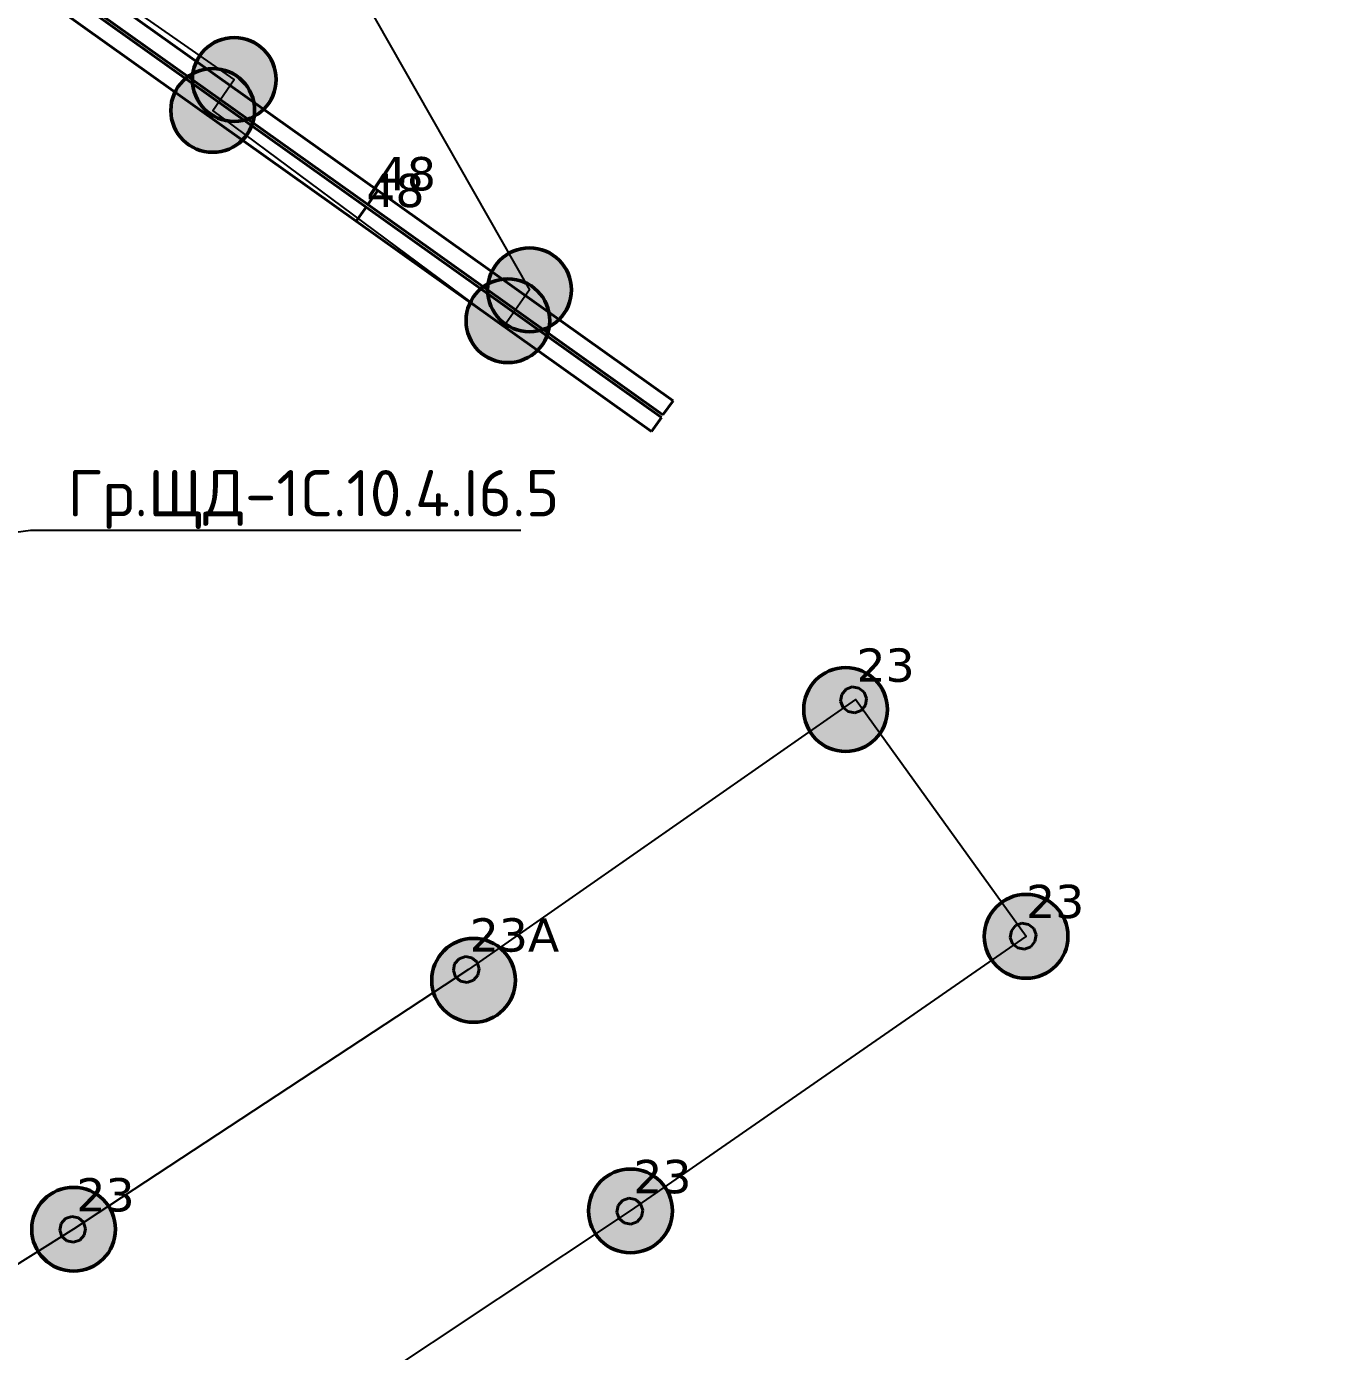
# Model space of a CAD drawing. Header units: millimetres. Extents: x -243740 to 150609, y -473655 to -165121.
# Drawn here: x 57375 to 64489, y -379233 to -372076 of the extents above; entities that cross this region are included whole.
import ezdxf
from ezdxf import colors
from ezdxf.entities.mleader import LeaderData, LeaderLine
from ezdxf.math import Vec2, Vec3

# ---------------------------------------------------------------- set-up
doc = ezdxf.new("R2010")
doc.units = ezdxf.units.MM
doc.linetypes.add('Штрих', pattern=[6.35, 3.175, -3.175])
for name, color, linetype in [('_Гр.ЩД-1C.10.4.I6.4', 6, 'Continuous'), ('_Гр.ЩД-1C.10.4.I6.5', 6, 'Continuous'), ('Вставка', 252, 'Continuous')]:
    doc.layers.add(name, color=color, linetype=linetype)
for name, color, linetype, lineweight in [('_освещение_dali', 3, 'Continuous', 50), ('A-ANNO-DIMS', 7, 'Continuous', 9), ('DLX_FL1_LUM 222', 5, 'Continuous', 40), ('DLX_LUM 7', 5, 'Continuous', 40), ('АР_монолит', 252, 'Continuous', 50)]:
    doc.layers.add(name, color=color, linetype=linetype, lineweight=lineweight)
doc.layers.add('DLX_LUM 13', color=7, linetype='Continuous', lineweight=40, true_color=0xfa1a05)
doc.styles.add('GOST 2.304', font='')
doc.styles.add('ISOCPEUR', font='isocpeur.ttf')
doc.styles.add('TableTextStyle', font='')
doc.styles.get('GOST 2.304').set_extended_font_data('GOST Common')
doc.styles.get('TableTextStyle').set_extended_font_data('VERDANA.TTF')
doc.linetypes.add('Truba', pattern='A,3e-05,[4,MSH_7,S=1,R=0,X=0,Y=0],-3.022072', length=3.022102)
doc.dimstyles.new('М-200', dxfattribs={"dimtxt": 400, "dimasz": 160, "dimexe": 200, "dimexo": 400, "dimgap": 50, "dimtad": 1, "dimdec": 0, "dimzin": 0, "dimdsep": 46, "dimtxsty": 'GOST 2.304', "dimblk": 'ARCHTICK', "dimcen": 180, "dimdle": 200, "dimadec": 0, "dimazin": 0, "dimtfac": 1, "dimtdec": 0, "dimtmove": 1, "dimatfit": 0, "dimfxl": 1, "dimtolj": 1, "dimtzin": 0, "dimarcsym": 0})

# ---------------------------------------------------------------- blocks, each defined once
blk = doc.blocks.new('_ArchTick')
at = {"color": 0, "linetype": 'ByBlock', "const_width": 0.15}
blk.add_lwpolyline([(-0.5, -0.5), (0.5, 0.5)], dxfattribs=at)
blk = doc.blocks.new('*D46')
at = {"layer": 'A-ANNO-DIMS', "color": 0, "lineweight": -2, "transparency": 16777216}
blk.add_arc((-165703.8, -113309.3), 107894.2, 269.999998, 325.999999, dxfattribs=at)
at = {"layer": 'Defpoints', "color": 0, "lineweight": 30, "transparency": 16777216}
for p in [(-165703.8, -113309.3), (-165703.8, -113309.3), (-75741.3, -173989.8), (-131171, -215527.9), (-165703.8, -221903.3)]:
    blk.add_point(p, dxfattribs=at)
at = {"layer": 'A-ANNO-DIMS', "color": 0, "lineweight": -2, "transparency": 16777216, "xscale": 160, "yscale": 160, "zscale": 160}
for p, rotation in [((-76255.4, -173643), 55.99999895826774), ((-165703.8, -221203.5), 179.9999981265246)]:
    blk.add_blockref('_ArchTick', p, dxfattribs=dict(at, rotation=rotation))
at = {"layer": 'A-ANNO-DIMS', "color": 0, "transparency": 16777216, "insert": (-114299.5, -207822), "char_height": 400, "attachment_point": 5, "rotation": 28.54122, "style": 'GOST 2.304'}
blk.add_mtext('\\A1;56,0%%D', dxfattribs=at)
blk = doc.blocks.new('A$Caabd1818')
at = {"layer": 'DLX_FL1_LUM 222'}
for points in [[(53708.2, 25696.9, 0), (55302.9, 24560.9, 0)], [(55302.9, 24560.9, 0), (53708.2, 25696.9, 0)], [(55302.9, 24560.9, 0), (53708.2, 25696.9, 0)], [(53708.2, 25696.9, 0), (55302.9, 24560.9, 0)], [(53646.1, 25606.5, 0), (55240.9, 24470.5, 0)], [(55240.9, 24470.5, 0), (53646.1, 25606.5, 0)], [(55240.9, 24470.5, 0), (53646.1, 25606.5, 0)], [(53646.1, 25606.5, 0), (55240.9, 24470.5, 0)], [(55248.4, 24484.4, 0), (53653.6, 25620.3, 0)], [(53653.6, 25620.3, 0), (55248.4, 24484.4, 0)], [(53653.6, 25620.3, 0), (55248.4, 24484.4, 0)], [(55248.4, 24484.4, 0), (53653.6, 25620.3, 0)], [(55186.4, 24394, 0), (53591.6, 25530, 0)], [(53591.6, 25530, 0), (55186.4, 24394, 0)], [(53591.6, 25530, 0), (55186.4, 24394, 0)], [(55186.4, 24394, 0), (53591.6, 25530, 0)], [(55302.9, 24560.9, 0), (55248.4, 24484.4, 0)], [(55248.4, 24484.4, 0), (55302.9, 24560.9, 0)], [(55248.4, 24484.4, 0), (55302.9, 24560.9, 0)], [(55302.9, 24560.9, 0), (55248.4, 24484.4, 0)], [(55248.4, 24484.4, 0), (55302.9, 24560.9, 0)], [(55302.9, 24560.9, 0), (55248.4, 24484.4, 0)], [(55302.9, 24560.9, 0), (55248.4, 24484.4, 0)], [(55248.4, 24484.4, 0), (55302.9, 24560.9, 0)], [(55302.9, 24560.9, 0), (55302.9, 24560.9, 0)], [(55302.9, 24560.9, 0), (55302.9, 24560.9, 0)], [(55302.9, 24560.9, 0), (55302.9, 24560.9, 0)], [(55302.9, 24560.9, 0), (56897.7, 23424.9, 0)], [(56897.7, 23424.9, 0), (55302.9, 24560.9, 0)], [(55302.9, 24560.9, 0), (55302.9, 24560.9, 0)], [(56897.7, 23424.9, 0), (55302.9, 24560.9, 0)], [(55302.9, 24560.9, 0), (56897.7, 23424.9, 0)], [(55248.4, 24484.4, 0), (55248.4, 24484.4, 0)], [(55248.4, 24484.4, 0), (55248.4, 24484.4, 0)], [(56843.2, 23348.4, 0), (55248.4, 24484.4, 0)], [(55248.4, 24484.4, 0), (55248.4, 24484.4, 0)], [(55248.4, 24484.4, 0), (56843.2, 23348.4, 0)], [(55248.4, 24484.4, 0), (55248.4, 24484.4, 0)], [(55248.4, 24484.4, 0), (56843.2, 23348.4, 0)], [(56843.2, 23348.4, 0), (55248.4, 24484.4, 0)], [(55240.9, 24470.5, 0), (55186.4, 24394, 0)], [(55186.4, 24394, 0), (55240.9, 24470.5, 0)], [(55186.4, 24394, 0), (55240.9, 24470.5, 0)], [(55240.9, 24470.5, 0), (55186.4, 24394, 0)], [(55186.4, 24394, 0), (55240.9, 24470.5, 0)], [(55240.9, 24470.5, 0), (55186.4, 24394, 0)], [(55240.9, 24470.5, 0), (55186.4, 24394, 0)], [(55186.4, 24394, 0), (55240.9, 24470.5, 0)], [(55240.9, 24470.5, 0), (55240.9, 24470.5, 0)], [(55240.9, 24470.5, 0), (55240.9, 24470.5, 0)], [(55240.9, 24470.5, 0), (55240.9, 24470.5, 0)], [(55240.9, 24470.5, 0), (56835.7, 23334.5, 0)], [(56835.7, 23334.5, 0), (55240.9, 24470.5, 0)], [(55240.9, 24470.5, 0), (55240.9, 24470.5, 0)], [(56835.7, 23334.5, 0), (55240.9, 24470.5, 0)], [(55240.9, 24470.5, 0), (56835.7, 23334.5, 0)], [(55186.4, 24394, 0), (55186.4, 24394, 0)], [(55186.4, 24394, 0), (55186.4, 24394, 0)], [(56781.1, 23258, 0), (55186.4, 24394, 0)], [(55186.4, 24394, 0), (55186.4, 24394, 0)], [(55186.4, 24394, 0), (56781.1, 23258, 0)], [(55186.4, 24394, 0), (55186.4, 24394, 0)], [(55186.4, 24394, 0), (56781.1, 23258, 0)], [(56781.1, 23258, 0), (55186.4, 24394, 0)], [(56897.7, 23424.9, 0), (56843.2, 23348.4, 0)], [(56843.2, 23348.4, 0), (56897.7, 23424.9, 0)], [(56843.2, 23348.4, 0), (56897.7, 23424.9, 0)], [(56897.7, 23424.9, 0), (56843.2, 23348.4, 0)], [(56897.7, 23424.9, 0), (56897.7, 23424.9, 0)], [(56897.7, 23424.9, 0), (56897.7, 23424.9, 0)], [(56835.7, 23334.5, 0), (56781.1, 23258, 0)], [(56781.1, 23258, 0), (56835.7, 23334.5, 0)], [(56781.1, 23258, 0), (56835.7, 23334.5, 0)], [(56835.7, 23334.5, 0), (56781.1, 23258, 0)], [(56835.7, 23334.5, 0), (56835.7, 23334.5, 0)], [(56835.7, 23334.5, 0), (56835.7, 23334.5, 0)], [(56843.2, 23348.4, 0), (56843.2, 23348.4, 0)], [(56843.2, 23348.4, 0), (56843.2, 23348.4, 0)], [(56781.1, 23258, 0), (56781.1, 23258, 0)], [(56781.1, 23258, 0), (56781.1, 23258, 0)]]:
    blk.add_polyline3d(points, dxfattribs=at)
at = {"layer": 'DLX_LUM 13'}
for points in [[(55718.2, 20382.5, 0), (55741.9, 20409.9, 0)], [(55741.9, 20409.9, 0), (55718.2, 20382.5, 0)], [(55741.9, 20409.9, 0), (55718.2, 20382.5, 0)], [(55718.2, 20382.5, 0), (55741.9, 20409.9, 0)], [(55741.9, 20409.9, 0), (55776.2, 20421.8, 0)], [(55776.2, 20421.8, 0), (55741.9, 20409.9, 0)], [(55776.2, 20421.8, 0), (55741.9, 20409.9, 0)], [(55741.9, 20409.9, 0), (55776.2, 20421.8, 0)], [(55741.9, 20409.9, 0), (55741.9, 20409.9, 0)], [(55741.9, 20409.9, 0), (55741.9, 20409.9, 0)], [(55776.2, 20421.8, 0), (55776.2, 20421.8, 0)], [(55776.2, 20421.8, 0), (55811.8, 20414.9, 0)], [(55811.8, 20414.9, 0), (55776.2, 20421.8, 0)], [(55776.2, 20421.8, 0), (55776.2, 20421.8, 0)], [(55811.8, 20414.9, 0), (55776.2, 20421.8, 0)], [(55776.2, 20421.8, 0), (55811.8, 20414.9, 0)], [(55811.8, 20414.9, 0), (55811.8, 20414.9, 0)], [(55811.8, 20414.9, 0), (55839.2, 20391.2, 0)], [(55839.2, 20391.2, 0), (55811.8, 20414.9, 0)], [(55811.8, 20414.9, 0), (55811.8, 20414.9, 0)], [(55839.2, 20391.2, 0), (55811.8, 20414.9, 0)], [(55811.8, 20414.9, 0), (55839.2, 20391.2, 0)], [(55711.4, 20346.9, 0), (55718.2, 20382.5, 0)], [(55718.2, 20382.5, 0), (55711.4, 20346.9, 0)], [(55718.2, 20382.5, 0), (55711.4, 20346.9, 0)], [(55711.4, 20346.9, 0), (55718.2, 20382.5, 0)], [(55723.2, 20312.7, 0), (55711.4, 20346.9, 0)], [(55711.4, 20346.9, 0), (55711.4, 20346.9, 0)], [(55711.4, 20346.9, 0), (55723.2, 20312.7, 0)], [(55711.4, 20346.9, 0), (55711.4, 20346.9, 0)], [(55711.4, 20346.9, 0), (55723.2, 20312.7, 0)], [(55723.2, 20312.7, 0), (55711.4, 20346.9, 0)], [(55718.2, 20382.5, 0), (55718.2, 20382.5, 0)], [(55718.2, 20382.5, 0), (55718.2, 20382.5, 0)], [(55839.2, 20391.2, 0), (55839.2, 20391.2, 0)], [(55839.2, 20391.2, 0), (55851, 20356.9, 0)], [(55851, 20356.9, 0), (55839.2, 20391.2, 0)], [(55839.2, 20391.2, 0), (55839.2, 20391.2, 0)], [(55851, 20356.9, 0), (55839.2, 20391.2, 0)], [(55839.2, 20391.2, 0), (55851, 20356.9, 0)], [(55851, 20356.9, 0), (55844.2, 20321.4, 0)], [(55844.2, 20321.4, 0), (55851, 20356.9, 0)], [(55844.2, 20321.4, 0), (55851, 20356.9, 0)], [(55851, 20356.9, 0), (55844.2, 20321.4, 0)], [(55851, 20356.9, 0), (55851, 20356.9, 0)], [(55851, 20356.9, 0), (55851, 20356.9, 0)], [(55750.6, 20289, 0), (55723.2, 20312.7, 0)], [(55723.2, 20312.7, 0), (55723.2, 20312.7, 0)], [(55723.2, 20312.7, 0), (55750.6, 20289, 0)], [(55723.2, 20312.7, 0), (55723.2, 20312.7, 0)], [(55723.2, 20312.7, 0), (55750.6, 20289, 0)], [(55750.6, 20289, 0), (55723.2, 20312.7, 0)], [(55786.2, 20282.1, 0), (55750.6, 20289, 0)], [(55750.6, 20289, 0), (55750.6, 20289, 0)], [(55750.6, 20289, 0), (55786.2, 20282.1, 0)], [(55750.6, 20289, 0), (55750.6, 20289, 0)], [(55750.6, 20289, 0), (55786.2, 20282.1, 0)], [(55786.2, 20282.1, 0), (55750.6, 20289, 0)], [(55820.4, 20294, 0), (55786.2, 20282.1, 0)], [(55786.2, 20282.1, 0), (55820.4, 20294, 0)], [(55786.2, 20282.1, 0), (55820.4, 20294, 0)], [(55820.4, 20294, 0), (55786.2, 20282.1, 0)], [(55786.2, 20282.1, 0), (55786.2, 20282.1, 0)], [(55786.2, 20282.1, 0), (55786.2, 20282.1, 0)], [(55844.2, 20321.4, 0), (55820.4, 20294, 0)], [(55820.4, 20294, 0), (55844.2, 20321.4, 0)], [(55820.4, 20294, 0), (55844.2, 20321.4, 0)], [(55844.2, 20321.4, 0), (55820.4, 20294, 0)], [(55820.4, 20294, 0), (55820.4, 20294, 0)], [(55820.4, 20294, 0), (55820.4, 20294, 0)], [(55844.2, 20321.4, 0), (55844.2, 20321.4, 0)], [(55844.2, 20321.4, 0), (55844.2, 20321.4, 0)]]:
    blk.add_polyline3d(points, dxfattribs=at)
at = {"layer": 'DLX_LUM 7'}
for points in [[(57803.3, 21802.1, 0), (57809.2, 21837.8, 0)], [(57809.2, 21837.8, 0), (57803.3, 21802.1, 0)], [(57809.2, 21837.8, 0), (57803.3, 21802.1, 0)], [(57803.3, 21802.1, 0), (57809.2, 21837.8, 0)], [(57809.2, 21837.8, 0), (57832.2, 21865.8, 0)], [(57832.2, 21865.8, 0), (57809.2, 21837.8, 0)], [(57832.2, 21865.8, 0), (57809.2, 21837.8, 0)], [(57809.2, 21837.8, 0), (57832.2, 21865.8, 0)], [(57809.2, 21837.8, 0), (57809.2, 21837.8, 0)], [(57809.2, 21837.8, 0), (57809.2, 21837.8, 0)], [(57832.2, 21865.8, 0), (57866.1, 21878.6, 0)], [(57866.1, 21878.6, 0), (57832.2, 21865.8, 0)], [(57866.1, 21878.6, 0), (57832.2, 21865.8, 0)], [(57832.2, 21865.8, 0), (57866.1, 21878.6, 0)], [(57832.2, 21865.8, 0), (57832.2, 21865.8, 0)], [(57832.2, 21865.8, 0), (57832.2, 21865.8, 0)], [(57866.1, 21878.6, 0), (57866.1, 21878.6, 0)], [(57866.1, 21878.6, 0), (57901.8, 21872.8, 0)], [(57901.8, 21872.8, 0), (57866.1, 21878.6, 0)], [(57866.1, 21878.6, 0), (57866.1, 21878.6, 0)], [(57901.8, 21872.8, 0), (57866.1, 21878.6, 0)], [(57866.1, 21878.6, 0), (57901.8, 21872.8, 0)], [(57901.8, 21872.8, 0), (57901.8, 21872.8, 0)], [(57901.8, 21872.8, 0), (57929.9, 21849.8, 0)], [(57929.9, 21849.8, 0), (57901.8, 21872.8, 0)], [(57901.8, 21872.8, 0), (57901.8, 21872.8, 0)], [(57929.9, 21849.8, 0), (57901.8, 21872.8, 0)], [(57901.8, 21872.8, 0), (57929.9, 21849.8, 0)], [(57929.9, 21849.8, 0), (57929.9, 21849.8, 0)], [(57929.9, 21849.8, 0), (57942.6, 21815.9, 0)], [(57942.6, 21815.9, 0), (57929.9, 21849.8, 0)], [(57929.9, 21849.8, 0), (57929.9, 21849.8, 0)], [(57942.6, 21815.9, 0), (57929.9, 21849.8, 0)], [(57929.9, 21849.8, 0), (57942.6, 21815.9, 0)], [(57816.1, 21768.2, 0), (57803.3, 21802.1, 0)], [(57803.3, 21802.1, 0), (57803.3, 21802.1, 0)], [(57803.3, 21802.1, 0), (57816.1, 21768.2, 0)], [(57803.3, 21802.1, 0), (57803.3, 21802.1, 0)], [(57803.3, 21802.1, 0), (57816.1, 21768.2, 0)], [(57816.1, 21768.2, 0), (57803.3, 21802.1, 0)], [(57844.1, 21745.2, 0), (57816.1, 21768.2, 0)], [(57816.1, 21768.2, 0), (57816.1, 21768.2, 0)], [(57816.1, 21768.2, 0), (57844.1, 21745.2, 0)], [(57816.1, 21768.2, 0), (57816.1, 21768.2, 0)], [(57816.1, 21768.2, 0), (57844.1, 21745.2, 0)], [(57844.1, 21745.2, 0), (57816.1, 21768.2, 0)], [(57936.8, 21780.1, 0), (57913.8, 21752.1, 0)], [(57913.8, 21752.1, 0), (57936.8, 21780.1, 0)], [(57913.8, 21752.1, 0), (57936.8, 21780.1, 0)], [(57936.8, 21780.1, 0), (57913.8, 21752.1, 0)], [(57942.6, 21815.9, 0), (57936.8, 21780.1, 0)], [(57936.8, 21780.1, 0), (57942.6, 21815.9, 0)], [(57936.8, 21780.1, 0), (57942.6, 21815.9, 0)], [(57942.6, 21815.9, 0), (57936.8, 21780.1, 0)], [(57936.8, 21780.1, 0), (57936.8, 21780.1, 0)], [(57936.8, 21780.1, 0), (57936.8, 21780.1, 0)], [(57942.6, 21815.9, 0), (57942.6, 21815.9, 0)], [(57942.6, 21815.9, 0), (57942.6, 21815.9, 0)], [(57879.9, 21739.3, 0), (57844.1, 21745.2, 0)], [(57844.1, 21745.2, 0), (57844.1, 21745.2, 0)], [(57844.1, 21745.2, 0), (57879.9, 21739.3, 0)], [(57844.1, 21745.2, 0), (57844.1, 21745.2, 0)], [(57844.1, 21745.2, 0), (57879.9, 21739.3, 0)], [(57879.9, 21739.3, 0), (57844.1, 21745.2, 0)], [(57913.8, 21752.1, 0), (57879.9, 21739.3, 0)], [(57879.9, 21739.3, 0), (57913.8, 21752.1, 0)], [(57879.9, 21739.3, 0), (57913.8, 21752.1, 0)], [(57913.8, 21752.1, 0), (57879.9, 21739.3, 0)], [(57879.9, 21739.3, 0), (57879.9, 21739.3, 0)], [(57879.9, 21739.3, 0), (57879.9, 21739.3, 0)], [(57913.8, 21752.1, 0), (57913.8, 21752.1, 0)], [(57913.8, 21752.1, 0), (57913.8, 21752.1, 0)], [(58719.4, 20525.5, 0), (58725.3, 20561.2, 0)], [(58725.3, 20561.2, 0), (58719.4, 20525.5, 0)], [(58725.3, 20561.2, 0), (58719.4, 20525.5, 0)], [(58719.4, 20525.5, 0), (58725.3, 20561.2, 0)], [(58725.3, 20561.2, 0), (58748.3, 20589.3, 0)], [(58748.3, 20589.3, 0), (58725.3, 20561.2, 0)], [(58748.3, 20589.3, 0), (58725.3, 20561.2, 0)], [(58725.3, 20561.2, 0), (58748.3, 20589.3, 0)], [(58725.3, 20561.2, 0), (58725.3, 20561.2, 0)], [(58725.3, 20561.2, 0), (58725.3, 20561.2, 0)], [(58748.3, 20589.3, 0), (58782.2, 20602.1, 0)], [(58782.2, 20602.1, 0), (58748.3, 20589.3, 0)], [(58782.2, 20602.1, 0), (58748.3, 20589.3, 0)], [(58748.3, 20589.3, 0), (58782.2, 20602.1, 0)], [(58748.3, 20589.3, 0), (58748.3, 20589.3, 0)], [(58748.3, 20589.3, 0), (58748.3, 20589.3, 0)], [(58782.2, 20602.1, 0), (58782.2, 20602.1, 0)], [(58782.2, 20602.1, 0), (58817.9, 20596.2, 0)], [(58817.9, 20596.2, 0), (58782.2, 20602.1, 0)], [(58782.2, 20602.1, 0), (58782.2, 20602.1, 0)], [(58817.9, 20596.2, 0), (58782.2, 20602.1, 0)], [(58782.2, 20602.1, 0), (58817.9, 20596.2, 0)], [(58817.9, 20596.2, 0), (58817.9, 20596.2, 0)], [(58817.9, 20596.2, 0), (58846, 20573.2, 0)], [(58846, 20573.2, 0), (58817.9, 20596.2, 0)], [(58817.9, 20596.2, 0), (58817.9, 20596.2, 0)], [(58846, 20573.2, 0), (58817.9, 20596.2, 0)], [(58817.9, 20596.2, 0), (58846, 20573.2, 0)], [(58846, 20573.2, 0), (58846, 20573.2, 0)], [(58846, 20573.2, 0), (58858.8, 20539.3, 0)], [(58858.8, 20539.3, 0), (58846, 20573.2, 0)], [(58846, 20573.2, 0), (58846, 20573.2, 0)], [(58858.8, 20539.3, 0), (58846, 20573.2, 0)], [(58846, 20573.2, 0), (58858.8, 20539.3, 0)], [(58732.2, 20491.6, 0), (58719.4, 20525.5, 0)], [(58719.4, 20525.5, 0), (58719.4, 20525.5, 0)], [(58719.4, 20525.5, 0), (58732.2, 20491.6, 0)], [(58719.4, 20525.5, 0), (58719.4, 20525.5, 0)], [(58719.4, 20525.5, 0), (58732.2, 20491.6, 0)], [(58732.2, 20491.6, 0), (58719.4, 20525.5, 0)], [(58760.2, 20468.6, 0), (58732.2, 20491.6, 0)], [(58732.2, 20491.6, 0), (58732.2, 20491.6, 0)], [(58732.2, 20491.6, 0), (58760.2, 20468.6, 0)], [(58732.2, 20491.6, 0), (58732.2, 20491.6, 0)], [(58732.2, 20491.6, 0), (58760.2, 20468.6, 0)], [(58760.2, 20468.6, 0), (58732.2, 20491.6, 0)], [(58829.9, 20475.5, 0), (58796, 20462.8, 0)], [(58796, 20462.8, 0), (58829.9, 20475.5, 0)], [(58796, 20462.8, 0), (58829.9, 20475.5, 0)], [(58829.9, 20475.5, 0), (58796, 20462.8, 0)], [(58852.9, 20503.6, 0), (58829.9, 20475.5, 0)], [(58829.9, 20475.5, 0), (58852.9, 20503.6, 0)], [(58829.9, 20475.5, 0), (58852.9, 20503.6, 0)], [(58852.9, 20503.6, 0), (58829.9, 20475.5, 0)], [(58829.9, 20475.5, 0), (58829.9, 20475.5, 0)], [(58829.9, 20475.5, 0), (58829.9, 20475.5, 0)], [(58858.8, 20539.3, 0), (58852.9, 20503.6, 0)], [(58852.9, 20503.6, 0), (58858.8, 20539.3, 0)], [(58852.9, 20503.6, 0), (58858.8, 20539.3, 0)], [(58858.8, 20539.3, 0), (58852.9, 20503.6, 0)], [(58852.9, 20503.6, 0), (58852.9, 20503.6, 0)], [(58852.9, 20503.6, 0), (58852.9, 20503.6, 0)], [(58858.8, 20539.3, 0), (58858.8, 20539.3, 0)], [(58858.8, 20539.3, 0), (58858.8, 20539.3, 0)], [(58796, 20462.8, 0), (58760.2, 20468.6, 0)], [(58760.2, 20468.6, 0), (58760.2, 20468.6, 0)], [(58760.2, 20468.6, 0), (58796, 20462.8, 0)], [(58760.2, 20468.6, 0), (58760.2, 20468.6, 0)], [(58760.2, 20468.6, 0), (58796, 20462.8, 0)], [(58796, 20462.8, 0), (58760.2, 20468.6, 0)], [(58796, 20462.8, 0), (58796, 20462.8, 0)], [(58796, 20462.8, 0), (58796, 20462.8, 0)], [(56625.4, 19104.8, 0), (56659.6, 19116.7, 0)], [(56659.6, 19116.7, 0), (56625.4, 19104.8, 0)], [(56659.6, 19116.7, 0), (56625.4, 19104.8, 0)], [(56625.4, 19104.8, 0), (56659.6, 19116.7, 0)], [(56659.6, 19116.7, 0), (56659.6, 19116.7, 0)], [(56659.6, 19116.7, 0), (56695.2, 19109.8, 0)], [(56695.2, 19109.8, 0), (56659.6, 19116.7, 0)], [(56659.6, 19116.7, 0), (56659.6, 19116.7, 0)], [(56695.2, 19109.8, 0), (56659.6, 19116.7, 0)], [(56659.6, 19116.7, 0), (56695.2, 19109.8, 0)], [(56695.2, 19109.8, 0), (56695.2, 19109.8, 0)], [(56695.2, 19109.8, 0), (56722.6, 19086.1, 0)], [(56722.6, 19086.1, 0), (56695.2, 19109.8, 0)], [(56695.2, 19109.8, 0), (56695.2, 19109.8, 0)], [(56722.6, 19086.1, 0), (56695.2, 19109.8, 0)], [(56695.2, 19109.8, 0), (56722.6, 19086.1, 0)], [(56594.8, 19041.9, 0), (56601.6, 19077.5, 0)], [(56601.6, 19077.5, 0), (56594.8, 19041.9, 0)], [(56601.6, 19077.5, 0), (56594.8, 19041.9, 0)], [(56594.8, 19041.9, 0), (56601.6, 19077.5, 0)], [(56606.6, 19007.6, 0), (56594.8, 19041.9, 0)], [(56594.8, 19041.9, 0), (56594.8, 19041.9, 0)], [(56594.8, 19041.9, 0), (56606.6, 19007.6, 0)], [(56594.8, 19041.9, 0), (56594.8, 19041.9, 0)], [(56594.8, 19041.9, 0), (56606.6, 19007.6, 0)], [(56606.6, 19007.6, 0), (56594.8, 19041.9, 0)], [(56601.6, 19077.5, 0), (56625.4, 19104.8, 0)], [(56625.4, 19104.8, 0), (56601.6, 19077.5, 0)], [(56625.4, 19104.8, 0), (56601.6, 19077.5, 0)], [(56601.6, 19077.5, 0), (56625.4, 19104.8, 0)], [(56601.6, 19077.5, 0), (56601.6, 19077.5, 0)], [(56601.6, 19077.5, 0), (56601.6, 19077.5, 0)], [(56625.4, 19104.8, 0), (56625.4, 19104.8, 0)], [(56625.4, 19104.8, 0), (56625.4, 19104.8, 0)], [(56722.6, 19086.1, 0), (56722.6, 19086.1, 0)], [(56722.6, 19086.1, 0), (56734.4, 19051.9, 0)], [(56734.4, 19051.9, 0), (56722.6, 19086.1, 0)], [(56722.6, 19086.1, 0), (56722.6, 19086.1, 0)], [(56734.4, 19051.9, 0), (56722.6, 19086.1, 0)], [(56722.6, 19086.1, 0), (56734.4, 19051.9, 0)], [(56734.4, 19051.9, 0), (56727.6, 19016.3, 0)], [(56727.6, 19016.3, 0), (56734.4, 19051.9, 0)], [(56727.6, 19016.3, 0), (56734.4, 19051.9, 0)], [(56734.4, 19051.9, 0), (56727.6, 19016.3, 0)], [(56734.4, 19051.9, 0), (56734.4, 19051.9, 0)], [(56734.4, 19051.9, 0), (56734.4, 19051.9, 0)], [(53584.9, 18945.1, 0), (53592.4, 18980.5, 0)], [(53592.4, 18980.5, 0), (53584.9, 18945.1, 0)], [(53592.4, 18980.5, 0), (53584.9, 18945.1, 0)], [(53584.9, 18945.1, 0), (53592.4, 18980.5, 0)], [(53592.4, 18980.5, 0), (53616.6, 19007.5, 0)], [(53616.6, 19007.5, 0), (53592.4, 18980.5, 0)], [(53616.6, 19007.5, 0), (53592.4, 18980.5, 0)], [(53592.4, 18980.5, 0), (53616.6, 19007.5, 0)], [(53592.4, 18980.5, 0), (53592.4, 18980.5, 0)], [(53592.4, 18980.5, 0), (53592.4, 18980.5, 0)], [(53616.6, 19007.5, 0), (53651.1, 19018.7, 0)], [(53651.1, 19018.7, 0), (53616.6, 19007.5, 0)], [(53651.1, 19018.7, 0), (53616.6, 19007.5, 0)], [(53616.6, 19007.5, 0), (53651.1, 19018.7, 0)], [(53616.6, 19007.5, 0), (53616.6, 19007.5, 0)], [(53616.6, 19007.5, 0), (53616.6, 19007.5, 0)], [(53651.1, 19018.7, 0), (53651.1, 19018.7, 0)], [(53651.1, 19018.7, 0), (53686.5, 19011.2, 0)], [(53686.5, 19011.2, 0), (53651.1, 19018.7, 0)], [(53651.1, 19018.7, 0), (53651.1, 19018.7, 0)], [(53686.5, 19011.2, 0), (53651.1, 19018.7, 0)], [(53651.1, 19018.7, 0), (53686.5, 19011.2, 0)], [(53686.5, 19011.2, 0), (53686.5, 19011.2, 0)], [(53686.5, 19011.2, 0), (53713.4, 18986.9, 0)], [(53713.4, 18986.9, 0), (53686.5, 19011.2, 0)], [(53686.5, 19011.2, 0), (53686.5, 19011.2, 0)], [(53713.4, 18986.9, 0), (53686.5, 19011.2, 0)], [(53686.5, 19011.2, 0), (53713.4, 18986.9, 0)], [(53713.4, 18986.9, 0), (53713.4, 18986.9, 0)], [(53713.4, 18986.9, 0), (53724.7, 18952.5, 0)], [(53724.7, 18952.5, 0), (53713.4, 18986.9, 0)], [(53713.4, 18986.9, 0), (53713.4, 18986.9, 0)], [(53724.7, 18952.5, 0), (53713.4, 18986.9, 0)], [(53713.4, 18986.9, 0), (53724.7, 18952.5, 0)], [(56634, 18983.9, 0), (56606.6, 19007.6, 0)], [(56606.6, 19007.6, 0), (56606.6, 19007.6, 0)], [(56606.6, 19007.6, 0), (56634, 18983.9, 0)], [(56606.6, 19007.6, 0), (56606.6, 19007.6, 0)], [(56606.6, 19007.6, 0), (56634, 18983.9, 0)], [(56634, 18983.9, 0), (56606.6, 19007.6, 0)], [(56669.6, 18977.1, 0), (56634, 18983.9, 0)], [(56634, 18983.9, 0), (56634, 18983.9, 0)], [(56634, 18983.9, 0), (56669.6, 18977.1, 0)], [(56634, 18983.9, 0), (56634, 18983.9, 0)], [(56634, 18983.9, 0), (56669.6, 18977.1, 0)], [(56669.6, 18977.1, 0), (56634, 18983.9, 0)], [(56703.9, 18988.9, 0), (56669.6, 18977.1, 0)], [(56669.6, 18977.1, 0), (56703.9, 18988.9, 0)], [(56669.6, 18977.1, 0), (56703.9, 18988.9, 0)], [(56703.9, 18988.9, 0), (56669.6, 18977.1, 0)], [(56669.6, 18977.1, 0), (56669.6, 18977.1, 0)], [(56669.6, 18977.1, 0), (56669.6, 18977.1, 0)], [(56727.6, 19016.3, 0), (56703.9, 18988.9, 0)], [(56703.9, 18988.9, 0), (56727.6, 19016.3, 0)], [(56703.9, 18988.9, 0), (56727.6, 19016.3, 0)], [(56727.6, 19016.3, 0), (56703.9, 18988.9, 0)], [(56703.9, 18988.9, 0), (56703.9, 18988.9, 0)], [(56703.9, 18988.9, 0), (56703.9, 18988.9, 0)], [(56727.6, 19016.3, 0), (56727.6, 19016.3, 0)], [(56727.6, 19016.3, 0), (56727.6, 19016.3, 0)], [(53596.1, 18910.6, 0), (53584.9, 18945.1, 0)], [(53584.9, 18945.1, 0), (53584.9, 18945.1, 0)], [(53584.9, 18945.1, 0), (53596.1, 18910.6, 0)], [(53584.9, 18945.1, 0), (53584.9, 18945.1, 0)], [(53584.9, 18945.1, 0), (53596.1, 18910.6, 0)], [(53596.1, 18910.6, 0), (53584.9, 18945.1, 0)], [(53623, 18886.4, 0), (53596.1, 18910.6, 0)], [(53596.1, 18910.6, 0), (53596.1, 18910.6, 0)], [(53596.1, 18910.6, 0), (53623, 18886.4, 0)], [(53596.1, 18910.6, 0), (53596.1, 18910.6, 0)], [(53596.1, 18910.6, 0), (53623, 18886.4, 0)], [(53623, 18886.4, 0), (53596.1, 18910.6, 0)], [(53717.1, 18917, 0), (53692.9, 18890.1, 0)], [(53692.9, 18890.1, 0), (53717.1, 18917, 0)], [(53692.9, 18890.1, 0), (53717.1, 18917, 0)], [(53717.1, 18917, 0), (53692.9, 18890.1, 0)], [(53724.7, 18952.5, 0), (53717.1, 18917, 0)], [(53717.1, 18917, 0), (53724.7, 18952.5, 0)], [(53717.1, 18917, 0), (53724.7, 18952.5, 0)], [(53724.7, 18952.5, 0), (53717.1, 18917, 0)], [(53717.1, 18917, 0), (53717.1, 18917, 0)], [(53717.1, 18917, 0), (53717.1, 18917, 0)], [(53724.7, 18952.5, 0), (53724.7, 18952.5, 0)], [(53724.7, 18952.5, 0), (53724.7, 18952.5, 0)], [(53658.4, 18878.9, 0), (53623, 18886.4, 0)], [(53623, 18886.4, 0), (53623, 18886.4, 0)], [(53623, 18886.4, 0), (53658.4, 18878.9, 0)], [(53623, 18886.4, 0), (53623, 18886.4, 0)], [(53623, 18886.4, 0), (53658.4, 18878.9, 0)], [(53658.4, 18878.9, 0), (53623, 18886.4, 0)], [(53692.9, 18890.1, 0), (53658.4, 18878.9, 0)], [(53658.4, 18878.9, 0), (53692.9, 18890.1, 0)], [(53658.4, 18878.9, 0), (53692.9, 18890.1, 0)], [(53692.9, 18890.1, 0), (53658.4, 18878.9, 0)], [(53658.4, 18878.9, 0), (53658.4, 18878.9, 0)], [(53658.4, 18878.9, 0), (53658.4, 18878.9, 0)], [(53692.9, 18890.1, 0), (53692.9, 18890.1, 0)], [(53692.9, 18890.1, 0), (53692.9, 18890.1, 0)]]:
    blk.add_polyline3d(points, dxfattribs=at)
blk = doc.blocks.new('A$Cab2378fa')
at = {"lineweight": 25, "true_color": 0xfff5f5}
h = blk.add_hatch(color=7, dxfattribs=at)
h.dxf.hatch_style = 1
h.paths.add_polyline_path([(0, 0), (-141.6, -170.3, 0.174923), (3, -222.4, 0.197808), (162.3, -156.8)])
h.paths.add_polyline_path([(-163.2, 157.6), (0, 0), (147.8, 177.8, 0.175398), (3, 230.2, 0.209014)])
at = {"lineweight": 25}
h = blk.add_hatch(color=0, dxfattribs=at)
h.paths.add_polyline_path([(162.3, -156.8, 0.442338), (147.8, 177.8), (0, 0)])
h.paths.add_polyline_path([(-141.6, -170.3), (0, 0), (-163.2, 157.6, 0.430096)])
blk.add_circle((3, 3.9), 226.3)
blk = doc.blocks.new('_Dot')
at = {"color": 0, "linetype": 'ByBlock', "lineweight": -2}
blk.add_line((-0.5, 0), (-1, 0), dxfattribs=at)
at = {"color": 0, "linetype": 'ByBlock', "const_width": 0.5}
blk.add_lwpolyline([(-0.25, 0, 1), (0.25, 0, 1)], format="xyb", close=True, dxfattribs=at)
blk = doc.blocks.new('Оси200')
at = {"layer": 'A-ANNO-DIMS'}
dim = blk.add_angular_dim_2l(base=(-131171, -215527.9), line1=((-165703.8, -113309.3), (-75741.3, -173989.8)), line2=((-165703.8, -113309.3), (-165703.8, -221903.3)), text='56,0%%D', dimstyle='М-200', override={"dimadec": 2, "dimtmove": 2}, dxfattribs=at)
dim.commit()
dim.dimension.update_dxf_attribs({"geometry": '*D46', "text_midpoint": (-114299.5, -207822), "dimtype": 130})
blk = doc.blocks.new('A$C010e0e93')
at = {"layer": 'A-ANNO-DIMS'}
blk.add_blockref('Оси200', (404603.7, 213803.6), dxfattribs=at)

msp = doc.modelspace()

# ---------------------------------------------------------------- block references
at = {"layer": '_освещение_dali', "color": 1, "ltscale": 100}
msp.add_blockref('A$Cab2378fa', (59787.1, -377231.7), dxfattribs=at)

# ---------------------------------------------------------------- next in the draw order: block references
at = {"layer": 'Вставка', "linetype": 'Truba', "lineweight": 30, "ltscale": 100}
msp.add_blockref('A$C010e0e93', (-234640, -397437.2), dxfattribs=at)

# ---------------------------------------------------------------- next in the draw order: linework, layer by layer
at = {"layer": '_Гр.ЩД-1C.10.4.I6.4', "ltscale": 100}
msp.add_lwpolyline([(40122.8, -389241.1), (42531.4, -388266.7), (44905.4, -387249), (47264.8, -386150.9), (49561.3, -385023.7), (51830.4, -383842.9), (54064.3, -382580), (56302.3, -381268.6), (58492.8, -379898.8), (60637.9, -378473.4), (62774.7, -376990.2), (61853.5, -375710.2), (59761.9, -377170.2), (57629.6, -378572.4), (55464.7, -379929.2), (53280.7, -381226.6), (51062.4, -382438.9), (48829.3, -383624.7), (46578.2, -384743.1), (44266.3, -385804.5), (41915.3, -386815.9), (39555.3, -387766.8)], dxfattribs=at)
at = {"layer": '_Гр.ЩД-1C.10.4.I6.5', "ltscale": 100}
msp.add_lwpolyline([(58727, -371099.5), (60092.2, -373498), (59953.4, -373695.8), (58380.9, -372529), (58497.4, -372362), (56932.7, -371273.1)], dxfattribs=at)

# ---------------------------------------------------------------- next in the draw order: block references
at = {"layer": '_освещение_dali', "color": 5, "ltscale": 100}
for p in [(58494.4, -372365.9), (58377.9, -372532.9), (60089.2, -373501.9), (59972.7, -373668.9), (61796.8, -375769), (62771.7, -376994.1), (60634.9, -378477.3), (57626.6, -378576.3)]:
    msp.add_blockref('A$Cab2378fa', p, dxfattribs=at)
at = {"layer": 'Defpoints', "linetype": 'Truba', "ltscale": 100}
msp.add_blockref('A$Caabd1818', (3969.7, -397521.8), dxfattribs=at)

# ---------------------------------------------------------------- next in the draw order: texts
at = {"layer": '_освещение_dali', "color": 53, "true_color": 0xd9de3f, "style": 'TableTextStyle'}
for p in [(59272.6, -372960.9), (59210.6, -373051.3)]:
    msp.add_text('48', height=180, dxfattribs=at).set_placement(p)
at = {"layer": '_освещение_dali', "color": 53, "true_color": 0xf7db49, "style": 'TableTextStyle'}
for s, p in [('23', (61858.7, -375615.1)), ('23', (62774.8, -376891.7)), ('23А', (59769.6, -377072.6)), ('23', (60653, -378377.7)), ('23', (57645, -378476.2))]:
    msp.add_text(s, height=180, dxfattribs=at).set_placement(p)

# ---------------------------------------------------------------- next in the draw order: leaders
at = {"layer": '_Гр.ЩД-1C.10.4.I6.5', "ltscale": 100}
ml = msp.add_multileader_mtext('Standard', dxfattribs=at)
ml.set_content('Гр.ЩД-1C.10.4.I6.5', color=256, style='ISOCPEUR')
ml.set_leader_properties()
ml.set_arrow_properties(name='DOT')
ml.build(insert=Vec2(0, 0))
ml.multileader.update_dxf_attribs({"has_dogleg": 0, "text_left_attachment_type": 6, "text_right_attachment_type": 6, "arrow_head_size": 100})
ctx = ml.context
ctx.base_point, ctx.char_height, ctx.arrow_head_size, ctx.landing_gap_size, ctx.plane_origin = Vec3(57396.9, -374796.6), 250, 100, 200, Vec3(142395, -248069.2)
ctx.left_attachment, ctx.right_attachment = 6, 6
notes = []
notes.append((ctx, [(0, (1, 1, 0), (57388.9, -374796.6), (1, 0), 8, [(1, [(56455.8, -374922.8)], 0, [])])]))
ctx.mtext.insert, ctx.mtext.width, ctx.mtext.flow_direction = Vec3(57596.9, -374471.6), 2425, 5
for ctx, leaders in notes:
    for number, flags, end, landing, length, lines in leaders:
        leader = LeaderData()
        leader.index, (leader.has_last_leader_line, leader.has_dogleg_vector, leader.attachment_direction) = number, flags
        leader.last_leader_point, leader.dogleg_vector, leader.dogleg_length = Vec3(end), Vec3(landing), length
        for number, points, colour, breaks in lines:
            line = LeaderLine()
            line.index, line.vertices, line.color, line.breaks = number, Vec3.list(points), colors.encode_raw_color(colour), breaks
            leader.lines.append(line)
        ctx.leaders.append(leader)

doc.saveas('drawing.dxf')
